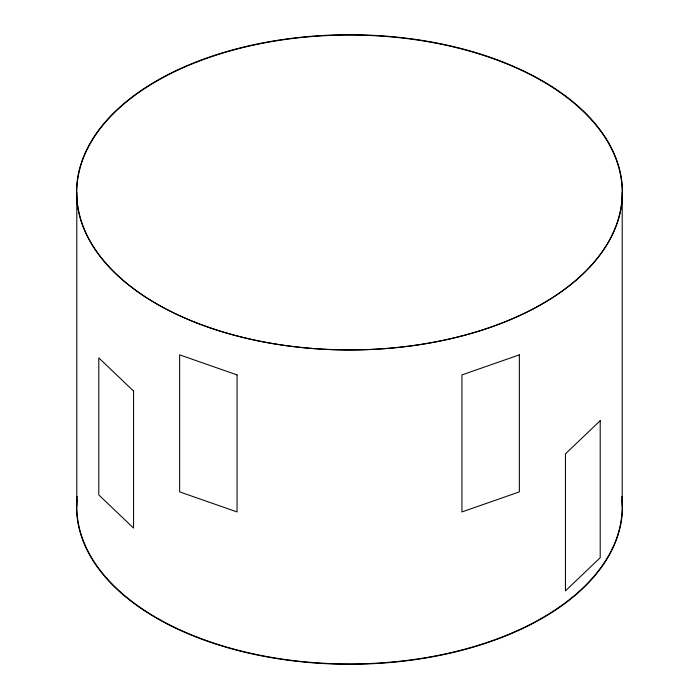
<?xml version="1.0" encoding="UTF-8"?>
<svg xmlns="http://www.w3.org/2000/svg" width="699" height="699" viewBox="0 0 699 699"><rect width="100%" height="100%" fill="white"/><g stroke="black" fill="none" stroke-linecap="round" stroke-linejoin="round"><path stroke-width="1.05" d="M622.206 192.496L622.206 506.504M76.794 192.496L76.794 506.504M621.892 496.36A272.977 157.598 0 0 1 349.5 664.268A272.977 157.598 0 0 1 77.108 496.36M621.927 499.357A272.706 157.441 0 0 1 349.5 663.954A272.706 157.441 0 0 1 77.073 499.357M600.205 420.693L565.456 453.852L565.456 590.873L600.205 557.715L600.205 420.693M519.366 354.856L461.934 374.917L461.934 511.939L519.366 491.886L519.366 354.856M237.066 374.917L179.634 354.856L179.634 491.886L237.066 511.939L237.066 374.917M133.544 391.047L98.795 357.888L98.795 494.918L133.544 528.077L133.544 391.047M200.823 324.511A272.977 157.598 0 0 0 622.101 200.587A272.977 157.598 0 0 0 225.567 51.909A272.977 157.598 0 0 0 200.823 324.511M196.646 322.886A272.706 157.441 0 0 0 621.507 203.724A272.706 157.441 0 0 0 230.347 50.87A272.706 157.441 0 0 0 196.646 322.886"/></g></svg>
